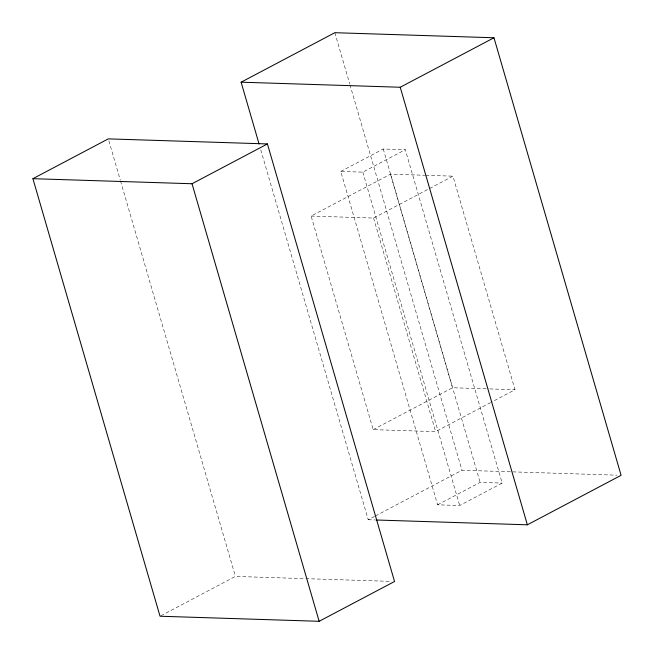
<?xml version="1.0" encoding="UTF-8"?>
<svg xmlns="http://www.w3.org/2000/svg" width="654" height="654" viewBox="0 0 654 654"><rect width="100%" height="100%" fill="white"/><g stroke="black" fill="none" stroke-linecap="round" stroke-linejoin="round"><path stroke-width="0.49" stroke-dasharray="3.27 2.45" d="M340.767 171.446L383.26 149.006L405.3 149.709L502.158 483.085L459.672 505.517L437.624 504.814L340.767 171.446L362.815 172.141L405.3 149.709M490.647 402.586L435.638 431.624L373.172 429.637L311.124 216.073L390.487 174.168L424.74 175.264M311.124 216.073L373.589 218.06L452.952 176.163L514.992 389.727L491.546 402.104M373.172 429.637L452.535 387.74L488.8 388.893M160.925 615.757L235.415 576.427L304.78 578.635M260.783 149.88L368.235 519.742L374.546 516.415M375.445 515.932L461.969 470.251L617.016 475.188M437.624 504.814L480.11 482.382L502.158 483.085M425.746 175.297L452.952 176.163M489.805 388.926L514.992 389.727M368.235 519.742L375.38 519.971M305.802 578.667L390.463 581.365M383.26 149.006L480.11 482.382M390.487 174.168L452.535 387.74M334.848 32.7L349.669 83.712M349.955 84.693L461.969 470.251M362.815 172.141L459.672 505.517M373.589 218.06L435.638 431.624M108.866 140.839L120.271 180.079M120.549 181.06L235.415 576.427"/><path stroke-width="0.98" d="M32.904 178.681L108.294 138.877L267.421 143.937L394.542 581.496L319.152 621.3L160.026 616.231L32.904 178.681L192.031 183.749L267.421 143.937M259.074 143.994L241.113 82.191L334.848 32.7L493.974 37.769L621.096 475.319L527.361 524.81L376.393 520.004M241.113 82.191L400.24 87.252L493.974 37.769M400.24 87.252L527.361 524.81M192.031 183.749L319.152 621.3"/></g></svg>
